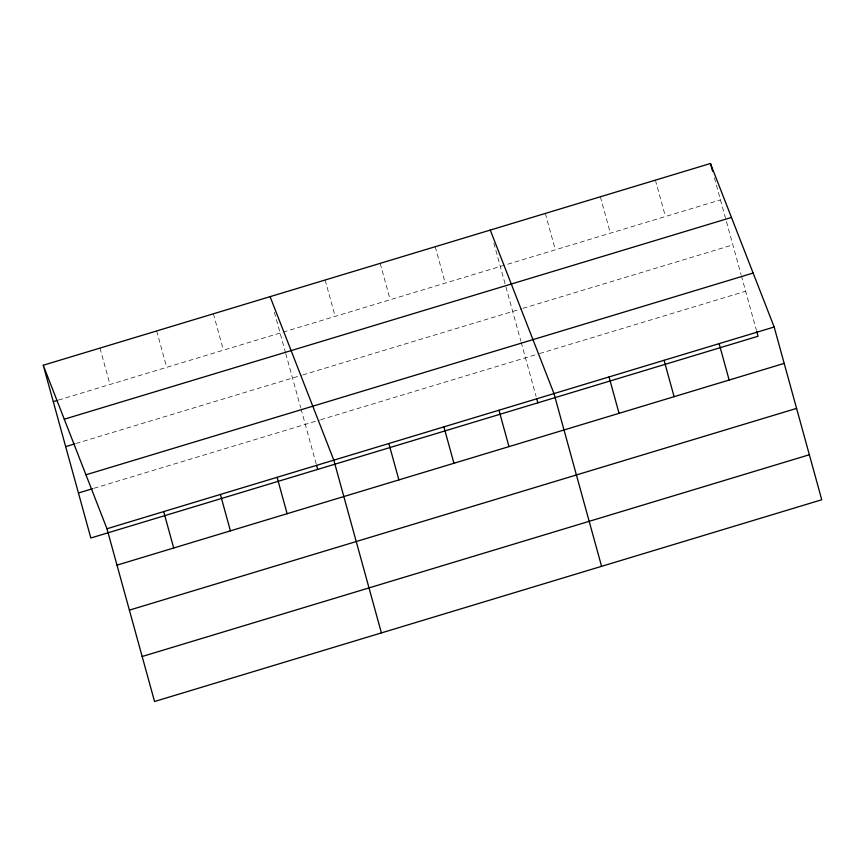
<?xml version="1.0" encoding="UTF-8"?>
<svg xmlns="http://www.w3.org/2000/svg" width="865" height="865" viewBox="0 0 865 865"><rect width="100%" height="100%" fill="white"/><g stroke="black" fill="none" stroke-linecap="round" stroke-linejoin="round"><path stroke-width="0.65" stroke-dasharray="4.33 3.24" d="M58.431 400.073L720.469 199.88M75.979 443.518L301.474 375.324M302.75 374.945L521.649 308.751M522.925 308.362L732.86 244.881M93.907 488.314L319.369 420.141M320.645 419.752L538.257 353.947M539.544 353.569L745.63 291.246M714.382 177.79L741.024 274.508M741.381 275.794L756.259 329.814M655.4 180.136L665.423 216.531M600.353 196.787L610.376 233.172M545.318 213.428L555.341 249.823M493.85 243.065L505.603 285.753M505.96 287.029L520.849 341.08M521.206 342.367L536.084 396.397M435.225 246.72L445.248 283.104M380.178 263.36L390.202 299.755M325.143 280.011L335.166 316.395M274.389 312.243L285.428 352.325M285.785 353.612L300.674 407.653M301.031 408.95L316.266 464.256M213.385 313.8L223.408 350.184M156.673 330.949L166.696 367.333M99.962 348.098L109.985 384.482"/><path stroke-width="1.3" d="M43.25 365.246L710.446 163.496L774.164 327.002L821.75 499.754L154.554 701.504L106.968 528.753L43.25 365.246L90.836 537.998L758.032 336.247L756.615 331.1M53.273 401.63L57.144 400.463M64.28 419.201L731.476 217.45M65.664 446.632L74.693 443.907M85.949 474.799L753.145 273.048M78.434 492.996L92.62 488.703M106.968 528.753L774.164 327.002M116.991 565.148L784.187 363.397M129.393 610.139L796.589 408.388M142.163 656.503L809.359 454.752M490.271 230.079L553.989 393.586L601.575 566.326M270.096 296.652L333.814 460.158L381.4 632.91M710.446 163.496L712.598 171.292M719.129 343.654L729.152 380.038M664.082 360.294L674.105 396.689M609.036 376.945L619.059 413.329M536.787 398.96L537.857 402.82M498.954 410.226L508.977 446.621M443.907 426.878L453.93 463.262M388.861 443.518L398.884 479.902M316.612 465.543L317.682 469.403M277.103 477.307L287.126 513.702M220.391 494.456L230.414 530.851M163.68 511.604L173.703 547.999"/></g></svg>
